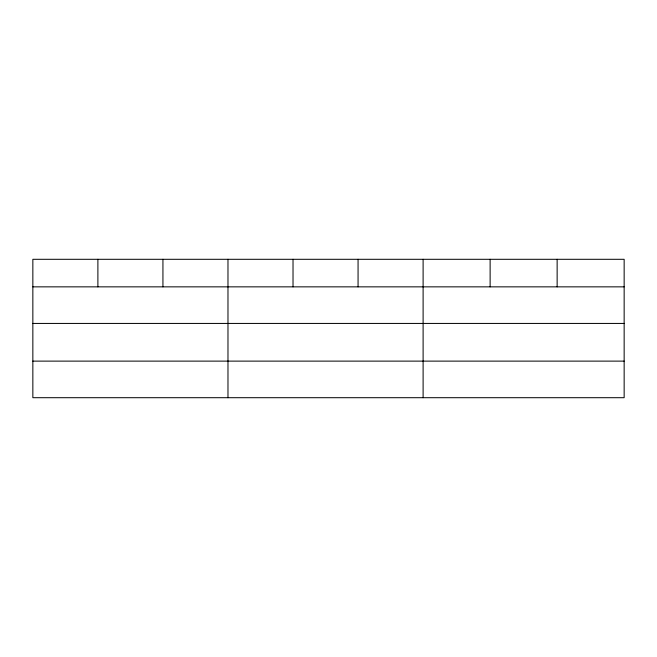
<?xml version="1.0" encoding="UTF-8"?>
<svg xmlns="http://www.w3.org/2000/svg" width="657" height="657" viewBox="0 0 657 657"><rect width="100%" height="100%" fill="white"/><g stroke="black" fill="none" stroke-linecap="round" stroke-linejoin="round"><path stroke-width="0.99" d="M624.15 323.433L624.15 259.301L32.85 259.301L32.85 397.699L624.15 397.699L624.15 323.433L32.85 323.433M32.85 286.854L624.15 286.854M32.85 361.12L624.15 361.12M557.136 259.301L557.136 286.854M490.122 259.301L490.122 286.854M423.108 259.301L423.108 397.699M358.065 259.301L358.065 286.854M293.022 259.301L293.022 286.854M227.979 259.301L227.979 397.699M162.936 259.301L162.936 286.854M97.893 259.301L97.893 286.854"/></g></svg>
